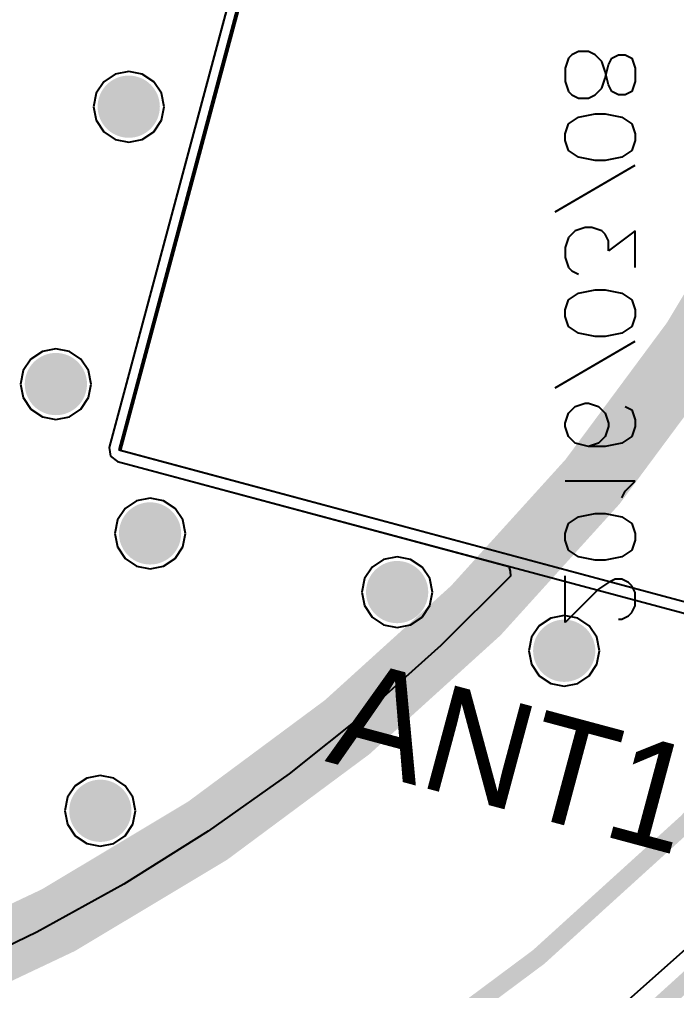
# Model space of a CAD drawing. Header units: millimetres. Extents: x 1.42 to 4.09, y 1.63 to 4.12.
# Drawn here: x 3.207 to 3.577, y 1.942 to 2.488 of the extents above; entities that cross this region are included whole.
import ezdxf

# ---------------------------------------------------------------- set-up
doc = ezdxf.new("R2010")
doc.units = ezdxf.units.MM
doc.header["$MEASUREMENT"] = 0
for name, color, linetype in [('BottomLayer', 5, 'Continuous'), ('BottomOverlay', 54, 'Continuous'), ('BottomSolder', 6, 'Continuous'), ('KeepOutLayer', 6, 'Continuous'), ('Mechanical1', 6, 'Continuous'), ('Mechanical3', 76, 'Continuous'), ('MidLayer1', 16, 'Continuous'), ('MidLayer2', 76, 'Continuous'), ('MultiLayer', 9, 'Continuous'), ('TopLayer', 1, 'Continuous'), ('TopOverlay', 2, 'Continuous'), ('ViaHoleLayer', 16, 'Continuous')]:
    doc.layers.add(name, color=color, linetype=linetype)

# ---------------------------------------------------------------- blocks, each defined once
blk = doc.blocks.new('ANTENNA_PCB_2_4GHZ_24')
at = {"layer": 'KeepOutLayer'}
for p, q in [((0.82382, -0.02953), (0.82382, 0.45177)), ((-0.10925, -0.02953), (0.82382, -0.02953))]:
    blk.add_line(p, q, dxfattribs=at)

msp = doc.modelspace()

# ---------------------------------------------------------------- linework, layer by layer
at = {"layer": 'BottomLayer'}
for p, q in [((3.49953, 3.14869), (3.25803, 2.24741)), ((3.50459, 3.14631), (3.26335, 2.24599)), ((3.25803, 2.24741), (3.25868, 2.24249)), ((3.26335, 2.24599), (3.864, 2.085)), ((3.25868, 2.24249), (3.26262, 2.23946)), ((3.26262, 2.23946), (3.71679, 2.11777)), ((3.59481, 1.97651), (3.54347, 1.93068))]:
    msp.add_line(p, q, dxfattribs=at)
at = {"layer": 'BottomLayer', "const_width": 0.0135}
for points in [[(3.26225, 2.439, 1), (3.27575, 2.439, 1)], [(3.22125, 2.283, 1), (3.23475, 2.283, 1)], [(3.27425, 2.199, 1), (3.28775, 2.199, 1)], [(3.41325, 2.166, 1), (3.42675, 2.166, 1)], [(3.50725, 2.133, 1), (3.52075, 2.133, 1)], [(3.24625, 2.043, 1), (3.25975, 2.043, 1)]]:
    msp.add_lwpolyline(points, format="xyb", close=True, dxfattribs=at)
at = {"layer": 'BottomOverlay'}
for p, q in [((3.52208, 2.47005), (3.51833, 2.46818)), ((3.5277, 2.47005), (3.52208, 2.47005)), ((3.53145, 2.46818), (3.5277, 2.47005)), ((3.51646, 2.46631), (3.51458, 2.46068)), ((3.51833, 2.46818), (3.51646, 2.46631)), ((3.5352, 2.46443), (3.53145, 2.46818)), ((3.53708, 2.45881), (3.5352, 2.46443)), ((3.53895, 2.46256), (3.54082, 2.46631)), ((3.54082, 2.46631), (3.54457, 2.46818)), ((3.54457, 2.46818), (3.54832, 2.46818)), ((3.54832, 2.46818), (3.55207, 2.46631)), ((3.55207, 2.46631), (3.55394, 2.46068)), ((3.51458, 2.46068), (3.51458, 2.45318)), ((3.53708, 2.45506), (3.53895, 2.46256)), ((3.53895, 2.45131), (3.53708, 2.45881)), ((3.55394, 2.46068), (3.55394, 2.45318)), ((3.51458, 2.45318), (3.51646, 2.44756)), ((3.5352, 2.44944), (3.53708, 2.45506)), ((3.55394, 2.45318), (3.55207, 2.44756)), ((3.51646, 2.44756), (3.51833, 2.44569)), ((3.53145, 2.44569), (3.5352, 2.44944)), ((3.54082, 2.44756), (3.53895, 2.45131)), ((3.54457, 2.44569), (3.54082, 2.44756)), ((3.55207, 2.44756), (3.54832, 2.44569)), ((3.51833, 2.44569), (3.52208, 2.44381)), ((3.52208, 2.44381), (3.5277, 2.44381)), ((3.5277, 2.44381), (3.53145, 2.44569)), ((3.54832, 2.44569), (3.54457, 2.44569)), ((3.51646, 2.42938), (3.52208, 2.43313)), ((3.52208, 2.43313), (3.53145, 2.435)), ((3.53145, 2.435), (3.53708, 2.435)), ((3.53708, 2.435), (3.54645, 2.43313)), ((3.54645, 2.43313), (3.55207, 2.42938)), ((3.51458, 2.42376), (3.51646, 2.42938)), ((3.55207, 2.42938), (3.55394, 2.42376)), ((3.51458, 2.42001), (3.51458, 2.42376)), ((3.51646, 2.41439), (3.51458, 2.42001)), ((3.55394, 2.42001), (3.55207, 2.41439)), ((3.55394, 2.42376), (3.55394, 2.42001)), ((3.52208, 2.41064), (3.51646, 2.41439)), ((3.55207, 2.41439), (3.54645, 2.41064)), ((3.53145, 2.40876), (3.52208, 2.41064)), ((3.53708, 2.40876), (3.53145, 2.40876)), ((3.54645, 2.41064), (3.53708, 2.40876)), ((3.50896, 2.3799), (3.55394, 2.40614)), ((3.52583, 2.37109), (3.52021, 2.36921)), ((3.52958, 2.37109), (3.52583, 2.37109)), ((3.5352, 2.36921), (3.52958, 2.37109)), ((3.51646, 2.36546), (3.51458, 2.35984)), ((3.52021, 2.36921), (3.51646, 2.36546)), ((3.53708, 2.36734), (3.5352, 2.36921)), ((3.53895, 2.36359), (3.53708, 2.36734)), ((3.55394, 2.36921), (3.53895, 2.35797)), ((3.55394, 2.34859), (3.55394, 2.36921)), ((3.51458, 2.35984), (3.51458, 2.35422)), ((3.53895, 2.35797), (3.53895, 2.36359)), ((3.51458, 2.35422), (3.51646, 2.34859)), ((3.51646, 2.34859), (3.51833, 2.34672)), ((3.51833, 2.34672), (3.52208, 2.34485)), ((3.51646, 2.33041), (3.52208, 2.33416)), ((3.52208, 2.33416), (3.53145, 2.33604)), ((3.53145, 2.33604), (3.53708, 2.33604)), ((3.53708, 2.33604), (3.54645, 2.33416)), ((3.54645, 2.33416), (3.55207, 2.33041)), ((3.51458, 2.32479), (3.51646, 2.33041)), ((3.55207, 2.33041), (3.55394, 2.32479)), ((3.51458, 2.32104), (3.51458, 2.32479)), ((3.55394, 2.32479), (3.55394, 2.32104)), ((3.51646, 2.31542), (3.51458, 2.32104)), ((3.55394, 2.32104), (3.55207, 2.31542)), ((3.52208, 2.31167), (3.51646, 2.31542)), ((3.53145, 2.3098), (3.52208, 2.31167)), ((3.54645, 2.31167), (3.53708, 2.3098)), ((3.55207, 2.31542), (3.54645, 2.31167)), ((3.50896, 2.28093), (3.55394, 2.30717)), ((3.53708, 2.3098), (3.53145, 2.3098)), ((3.52021, 2.27043), (3.52583, 2.27231)), ((3.52583, 2.27231), (3.5277, 2.27231)), ((3.5277, 2.27231), (3.53333, 2.27043)), ((3.51646, 2.26669), (3.52021, 2.27043)), ((3.53333, 2.27043), (3.53708, 2.26669)), ((3.54832, 2.27043), (3.55207, 2.26856)), ((3.55207, 2.26856), (3.55394, 2.26294)), ((3.51458, 2.26106), (3.51646, 2.26669)), ((3.53708, 2.26669), (3.53895, 2.26106)), ((3.55394, 2.26294), (3.55394, 2.25919)), ((3.51458, 2.25919), (3.51458, 2.26106)), ((3.51646, 2.25356), (3.51458, 2.25919)), ((3.53895, 2.25919), (3.53708, 2.25356)), ((3.53895, 2.26106), (3.53895, 2.25919)), ((3.55394, 2.25919), (3.55207, 2.25356)), ((3.52021, 2.24982), (3.51646, 2.25356)), ((3.53708, 2.25356), (3.53333, 2.24982)), ((3.55207, 2.25356), (3.54645, 2.24982)), ((3.5277, 2.24794), (3.52021, 2.24982)), ((3.53333, 2.24982), (3.5277, 2.24794)), ((3.53708, 2.24794), (3.5277, 2.24794)), ((3.54645, 2.24982), (3.53708, 2.24794)), ((3.55394, 2.22845), (3.51458, 2.22845)), ((3.54832, 2.22283), (3.55394, 2.22845)), ((3.54645, 2.21908), (3.54832, 2.22283)), ((3.51646, 2.20464), (3.52208, 2.20839)), ((3.52208, 2.20839), (3.53145, 2.21027)), ((3.53145, 2.21027), (3.53708, 2.21027)), ((3.53708, 2.21027), (3.54645, 2.20839)), ((3.54645, 2.20839), (3.55207, 2.20464)), ((3.51458, 2.19902), (3.51646, 2.20464)), ((3.55207, 2.20464), (3.55394, 2.19902)), ((3.51458, 2.19527), (3.51458, 2.19902)), ((3.55394, 2.19902), (3.55394, 2.19527)), ((3.51646, 2.18965), (3.51458, 2.19527)), ((3.55394, 2.19527), (3.55207, 2.18965)), ((3.52208, 2.1859), (3.51646, 2.18965)), ((3.53145, 2.18403), (3.52208, 2.1859)), ((3.54645, 2.1859), (3.53708, 2.18403)), ((3.55207, 2.18965), (3.54645, 2.1859)), ((3.53708, 2.18403), (3.53145, 2.18403)), ((3.51458, 2.14898), (3.51458, 2.17522)), ((3.53895, 2.17147), (3.53333, 2.16772)), ((3.5427, 2.17334), (3.53895, 2.17147)), ((3.54645, 2.17334), (3.5427, 2.17334)), ((3.5502, 2.17147), (3.54645, 2.17334)), ((3.55207, 2.16959), (3.5502, 2.17147)), ((3.55394, 2.16584), (3.55207, 2.16959)), ((3.53333, 2.16772), (3.51458, 2.14898)), ((3.55394, 2.15835), (3.55394, 2.16584)), ((3.55207, 2.1546), (3.55394, 2.15835)), ((3.54645, 2.15085), (3.5502, 2.15272)), ((3.5502, 2.15272), (3.55207, 2.1546)), ((3.54457, 2.15085), (3.54645, 2.15085))]:
    msp.add_line(p, q, dxfattribs=at)
at = {"layer": 'BottomSolder', "const_width": 0.0175}
for points in [[(3.26025, 2.439, 1), (3.27775, 2.439, 1)], [(3.21925, 2.283, 1), (3.23675, 2.283, 1)], [(3.27225, 2.199, 1), (3.28975, 2.199, 1)], [(3.41125, 2.166, 1), (3.42875, 2.166, 1)], [(3.50525, 2.133, 1), (3.52275, 2.133, 1)], [(3.24425, 2.043, 1), (3.26175, 2.043, 1)]]:
    msp.add_lwpolyline(points, format="xyb", close=True, dxfattribs=at)
at = {"layer": 'Mechanical1', "const_width": 0.01}
msp.add_lwpolyline([(3.98344, 2.73007, -0.35351), (2.88993, 1.63656)], format="xyb", dxfattribs=at)
at = {"layer": 'Mechanical3', "const_width": 0.03937}
msp.add_lwpolyline([(3.75606, 2.86, 1), (1.76394, 2.86, 1)], format="xyb", close=True, dxfattribs=at)
at = {"layer": 'Mechanical3', "const_width": 0.01}
msp.add_lwpolyline([(3.9178, 2.73704, -0.35351), (2.88296, 1.7022)], format="xyb", dxfattribs=at)
at = {"layer": 'MidLayer1'}
for p, q in [((3.49953, 3.14869), (3.25803, 2.24741)), ((3.50459, 3.14631), (3.26335, 2.24599)), ((3.25803, 2.24741), (3.25868, 2.24249)), ((3.26335, 2.24599), (3.864, 2.085)), ((3.25868, 2.24249), (3.26262, 2.23946)), ((3.26262, 2.23946), (3.71679, 2.11777)), ((3.59481, 1.97651), (3.54347, 1.93068))]:
    msp.add_line(p, q, dxfattribs=at)
at = {"layer": 'MidLayer1', "const_width": 0.0135}
for points in [[(3.26225, 2.439, 1), (3.27575, 2.439, 1)], [(3.22125, 2.283, 1), (3.23475, 2.283, 1)], [(3.27425, 2.199, 1), (3.28775, 2.199, 1)], [(3.41325, 2.166, 1), (3.42675, 2.166, 1)], [(3.50725, 2.133, 1), (3.52075, 2.133, 1)], [(3.24625, 2.043, 1), (3.25975, 2.043, 1)]]:
    msp.add_lwpolyline(points, format="xyb", close=True, dxfattribs=at)
at = {"layer": 'MidLayer2'}
for p, q in [((3.49953, 3.14869), (3.25803, 2.24741)), ((3.50459, 3.14631), (3.26335, 2.24599)), ((3.269, 2.45888), (3.26139, 2.45737)), ((3.27661, 2.45737), (3.269, 2.45888)), ((3.25494, 2.45306), (3.25063, 2.44661)), ((3.26139, 2.45737), (3.25494, 2.45306)), ((3.28306, 2.45306), (3.27661, 2.45737)), ((3.28737, 2.44661), (3.28306, 2.45306)), ((3.25063, 2.44661), (3.24912, 2.439)), ((3.28888, 2.439), (3.28737, 2.44661)), ((3.24912, 2.439), (3.25063, 2.43139)), ((3.28737, 2.43139), (3.28888, 2.439)), ((3.25063, 2.43139), (3.25494, 2.42494)), ((3.28306, 2.42494), (3.28737, 2.43139)), ((3.25494, 2.42494), (3.26139, 2.42063)), ((3.26139, 2.42063), (3.269, 2.41912)), ((3.269, 2.41912), (3.27661, 2.42063)), ((3.27661, 2.42063), (3.28306, 2.42494)), ((3.22039, 2.30137), (3.21394, 2.29706)), ((3.228, 2.30288), (3.22039, 2.30137)), ((3.23561, 2.30137), (3.228, 2.30288)), ((3.24206, 2.29706), (3.23561, 2.30137)), ((3.21394, 2.29706), (3.20963, 2.29061)), ((3.24637, 2.29061), (3.24206, 2.29706)), ((3.20963, 2.29061), (3.20812, 2.283)), ((3.24788, 2.283), (3.24637, 2.29061)), ((3.20812, 2.283), (3.20963, 2.27539)), ((3.24637, 2.27539), (3.24788, 2.283)), ((3.20963, 2.27539), (3.21394, 2.26894)), ((3.24206, 2.26894), (3.24637, 2.27539)), ((3.21394, 2.26894), (3.22039, 2.26463)), ((3.23561, 2.26463), (3.24206, 2.26894)), ((3.22039, 2.26463), (3.228, 2.26312)), ((3.228, 2.26312), (3.23561, 2.26463)), ((3.25803, 2.24741), (3.25868, 2.24249)), ((3.26335, 2.24599), (3.864, 2.085)), ((3.25868, 2.24249), (3.26262, 2.23946)), ((3.26262, 2.23946), (3.71679, 2.11777)), ((3.281, 2.21888), (3.27339, 2.21737)), ((3.28861, 2.21737), (3.281, 2.21888)), ((3.26694, 2.21306), (3.26263, 2.20661)), ((3.27339, 2.21737), (3.26694, 2.21306)), ((3.29506, 2.21306), (3.28861, 2.21737)), ((3.29937, 2.20661), (3.29506, 2.21306)), ((3.26263, 2.20661), (3.26112, 2.199)), ((3.30088, 2.199), (3.29937, 2.20661)), ((3.26112, 2.199), (3.26263, 2.19139)), ((3.29937, 2.19139), (3.30088, 2.199)), ((3.26263, 2.19139), (3.26694, 2.18494)), ((3.29506, 2.18494), (3.29937, 2.19139)), ((3.26694, 2.18494), (3.27339, 2.18063)), ((3.28861, 2.18063), (3.29506, 2.18494)), ((3.42, 2.18588), (3.41239, 2.18437)), ((3.42761, 2.18437), (3.42, 2.18588)), ((3.27339, 2.18063), (3.281, 2.17912)), ((3.281, 2.17912), (3.28861, 2.18063)), ((3.40594, 2.18006), (3.40163, 2.17361)), ((3.41239, 2.18437), (3.40594, 2.18006)), ((3.43406, 2.18006), (3.42761, 2.18437)), ((3.43837, 2.17361), (3.43406, 2.18006)), ((3.40163, 2.17361), (3.40012, 2.166)), ((3.43988, 2.166), (3.43837, 2.17361)), ((3.40012, 2.166), (3.40163, 2.15839)), ((3.43837, 2.15839), (3.43988, 2.166)), ((3.40163, 2.15839), (3.40594, 2.15194)), ((3.43406, 2.15194), (3.43837, 2.15839)), ((3.514, 2.15288), (3.50639, 2.15137)), ((3.52161, 2.15137), (3.514, 2.15288)), ((3.40594, 2.15194), (3.41239, 2.14763)), ((3.41239, 2.14763), (3.42, 2.14612)), ((3.42, 2.14612), (3.42761, 2.14763)), ((3.42761, 2.14763), (3.43406, 2.15194)), ((3.49994, 2.14706), (3.49563, 2.14061)), ((3.50639, 2.15137), (3.49994, 2.14706)), ((3.52806, 2.14706), (3.52161, 2.15137)), ((3.53237, 2.14061), (3.52806, 2.14706)), ((3.49563, 2.14061), (3.49412, 2.133)), ((3.53388, 2.133), (3.53237, 2.14061)), ((3.49412, 2.133), (3.49563, 2.12539)), ((3.53237, 2.12539), (3.53388, 2.133)), ((3.49563, 2.12539), (3.49994, 2.11894)), ((3.52806, 2.11894), (3.53237, 2.12539)), ((3.49994, 2.11894), (3.50639, 2.11463)), ((3.50639, 2.11463), (3.514, 2.11312)), ((3.514, 2.11312), (3.52161, 2.11463)), ((3.52161, 2.11463), (3.52806, 2.11894)), ((3.24539, 2.06137), (3.23894, 2.05706)), ((3.253, 2.06288), (3.24539, 2.06137)), ((3.26061, 2.06137), (3.253, 2.06288)), ((3.26706, 2.05706), (3.26061, 2.06137)), ((3.23894, 2.05706), (3.23463, 2.05061)), ((3.27137, 2.05061), (3.26706, 2.05706)), ((3.23463, 2.05061), (3.23312, 2.043)), ((3.27288, 2.043), (3.27137, 2.05061)), ((3.23312, 2.043), (3.23463, 2.03539)), ((3.27137, 2.03539), (3.27288, 2.043)), ((3.23463, 2.03539), (3.23894, 2.02894)), ((3.26706, 2.02894), (3.27137, 2.03539)), ((3.23894, 2.02894), (3.24539, 2.02463)), ((3.26061, 2.02463), (3.26706, 2.02894)), ((3.24539, 2.02463), (3.253, 2.02312)), ((3.253, 2.02312), (3.26061, 2.02463)), ((3.59481, 1.97651), (3.54347, 1.93068))]:
    msp.add_line(p, q, dxfattribs=at)
at = {"layer": 'MidLayer2', "const_width": 0.0135}
for points in [[(3.26225, 2.439, 1), (3.27575, 2.439, 1)], [(3.22125, 2.283, 1), (3.23475, 2.283, 1)], [(3.27425, 2.199, 1), (3.28775, 2.199, 1)], [(3.41325, 2.166, 1), (3.42675, 2.166, 1)], [(3.50725, 2.133, 1), (3.52075, 2.133, 1)], [(3.24625, 2.043, 1), (3.25975, 2.043, 1)]]:
    msp.add_lwpolyline(points, format="xyb", close=True, dxfattribs=at)
at = {"layer": 'MultiLayer', "const_width": 0.0135}
for points in [[(3.26225, 2.439, 1), (3.27575, 2.439, 1)], [(3.22125, 2.283, 1), (3.23475, 2.283, 1)], [(3.27425, 2.199, 1), (3.28775, 2.199, 1)], [(3.41325, 2.166, 1), (3.42675, 2.166, 1)], [(3.50725, 2.133, 1), (3.52075, 2.133, 1)], [(3.24625, 2.043, 1), (3.25975, 2.043, 1)]]:
    msp.add_lwpolyline(points, format="xyb", close=True, dxfattribs=at)
at = {"layer": 'TopLayer'}
for p, q in [((3.50459, 3.14631), (3.26335, 2.24599)), ((3.46829, 3.03212), (3.25803, 2.24741)), ((3.25803, 2.24741), (3.25868, 2.24249)), ((3.26335, 2.24599), (3.864, 2.085)), ((3.25868, 2.24249), (3.26262, 2.23946)), ((3.26262, 2.23946), (3.48285, 2.18045)), ((3.48285, 2.18045), (3.48365, 2.17776)), ((3.48369, 2.17505), (3.44456, 2.13592)), ((3.48365, 2.17776), (3.48369, 2.17505)), ((3.44456, 2.13592), (3.40288, 2.09867)), ((3.40288, 2.09867), (3.35919, 2.06382)), ((3.35919, 2.06382), (3.3136, 2.03148)), ((3.3136, 2.03148), (3.26627, 2.00174)), ((3.26627, 2.00174), (3.21735, 1.9747)), ((3.21735, 1.9747), (3.167, 1.95045))]:
    msp.add_line(p, q, dxfattribs=at)
at = {"layer": 'TopLayer', "const_width": 0.0135}
for points in [[(3.26225, 2.439, 1), (3.27575, 2.439, 1)], [(3.22125, 2.283, 1), (3.23475, 2.283, 1)], [(3.27425, 2.199, 1), (3.28775, 2.199, 1)], [(3.41325, 2.166, 1), (3.42675, 2.166, 1)], [(3.50725, 2.133, 1), (3.52075, 2.133, 1)], [(3.24625, 2.043, 1), (3.25975, 2.043, 1)]]:
    msp.add_lwpolyline(points, format="xyb", close=True, dxfattribs=at)
at = {"layer": 'ViaHoleLayer', "const_width": 0.0065}
for points in [[(3.26575, 2.439, 1), (3.27225, 2.439, 1)], [(3.22475, 2.283, 1), (3.23125, 2.283, 1)], [(3.27775, 2.199, 1), (3.28425, 2.199, 1)], [(3.41675, 2.166, 1), (3.42325, 2.166, 1)], [(3.51075, 2.133, 1), (3.51725, 2.133, 1)], [(3.24975, 2.043, 1), (3.25625, 2.043, 1)]]:
    msp.add_lwpolyline(points, format="xyb", close=True, dxfattribs=at)

# ---------------------------------------------------------------- block references
at = {"rotation": 255}
msp.add_blockref('ANTENNA_PCB_2_4GHZ_24', (3.50604, 3.03384), dxfattribs=at)

# ---------------------------------------------------------------- texts
at = {"layer": 'TopOverlay'}
msp.add_text('ANT1', height=0.06, rotation=345, dxfattribs=at).set_placement((3.379, 2.071))

doc.saveas('drawing.dxf')
